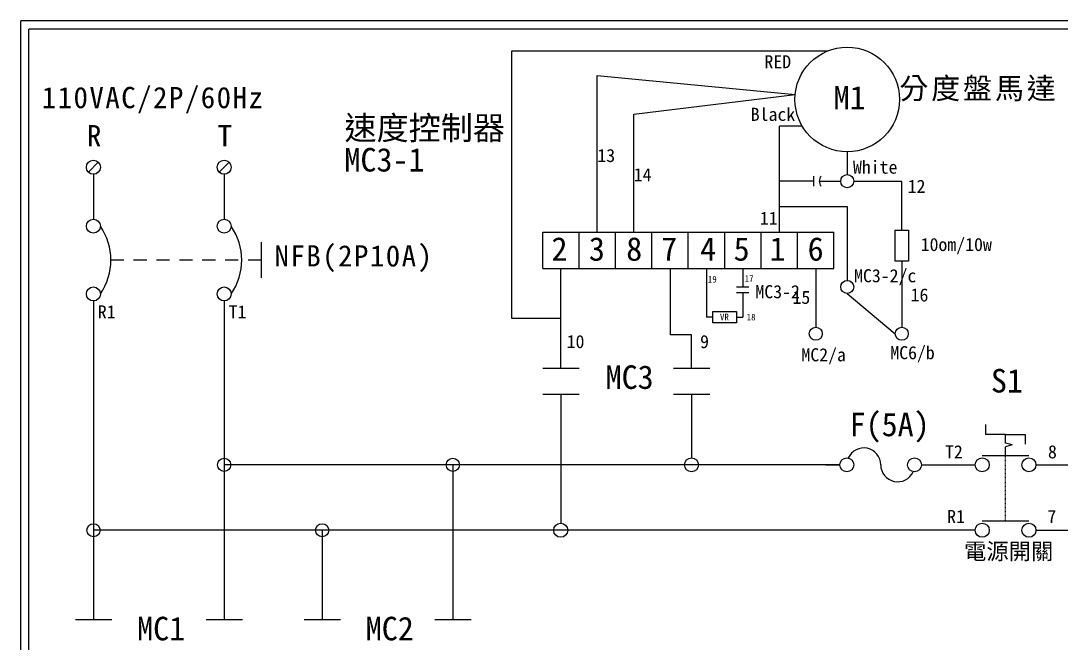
# Model space of a CAD drawing. Extents: x 10 to 297, y 3 to 207.
# Drawn here: x 10 to 169.1, y 111.9 to 207 of the extents above; entities that cross this region are included whole.
import ezdxf

# ---------------------------------------------------------------- set-up
doc = ezdxf.new("R2010")
doc.units = 0
doc.linetypes.add('DASHED', pattern=[0.2, 0.1, -0.1])
doc.linetypes.add('HIDDEN9', pattern=[3.5, 2, -1.5])
doc.layers.get('0').update_dxf_attribs({"linetype": 'CONTINUOUS'})
for name, color, linetype in [('7', 7, 'CONTINUOUS'), ('圖框層', 7, 'CONTINUOUS'), ('標尺寸層', 3, 'CONTINUOUS')]:
    doc.layers.add(name, color=color, linetype=linetype)
doc.styles.add('CNS', font='romanc.shx', dxfattribs={"bigfont": 'chineset.shx'})
doc.styles.add('STSL', font='KAIU.TTF')
doc.styles.add('標楷體', font='KAIU.TTF')

# ---------------------------------------------------------------- blocks, each defined once
blk = doc.blocks.new('FUSE')
at = {"color": 7}
for p, q in [((0, 0), (2.14, 0)), ((14.64, 0), (16.78, 0))]:
    blk.add_line(p, q, dxfattribs=at)
for centre in [(3.21, 0), (13.56, 0)]:
    blk.add_circle(centre, 1.07)
for centre, start, end in [((5.8, 0), 0, 156.116), ((10.98, 0), 180, 336.116)]:
    blk.add_arc(centre, 2.59, start, end, dxfattribs=at)

msp = doc.modelspace()

# ---------------------------------------------------------------- linework, layer by layer
for p, q in [((21.85, 185.35), (20.34, 183.83)), ((41.85, 185.35), (40.34, 183.83)), ((21.1, 164.1), (21.12, 129.12)), ((41.1, 164.1), (41.11, 139.12)), ((157.63, 143.77), (157.63, 145.27)), ((160.63, 143.77), (157.63, 143.77)), ((160.63, 143.77), (163.63, 143.77)), ((163.63, 143.77), (163.63, 142.27)), ((161.63, 142.16), (160.63, 142.43)), ((161.63, 142.16), (160.63, 141.89)), ((135.29, 139.12), (41.11, 139.12)), ((41.11, 139.12), (41.13, 115.47)), ((76.08, 139.12), (76.1, 115.47)), ((147.78, 139.12), (155.99, 139.12)), ((149.92, 139.12), (155.99, 139.12)), ((165.27, 139.12), (292.46, 139.12)), ((155.99, 129.12), (21.12, 129.12)), ((21.12, 129.12), (21.13, 115.47)), ((56.09, 129.12), (56.1, 115.47)), ((165.27, 129.12), (292.09, 129.12))]:
    msp.add_line(p, q)
at = {"color": 7, "linetype": 'HIDDEN9'}
msp.add_line((46.76, 170.41), (23.79, 170.41), dxfattribs=at)
for centre, radius in [((136.41, 194.96), 8), ((21.1, 184.59), 1.07), ((41.1, 184.59), 1.07), ((21.1, 175.59), 1.07), ((41.1, 175.59), 1.07), ((21.1, 165.23), 1.07), ((41.1, 165.23), 1.07), ((112.58, 139.12), 1.07), ((92.58, 129.12), 1.07)]:
    msp.add_circle(centre, radius)
at = {"color": 7}
for centre in [(14.74, 170.41), (34.74, 170.41)]:
    msp.add_arc(centre, 9.05, 325.1286, 34.8714, dxfattribs=at)
at = {"layer": '7'}
for p, q in [((160.63, 142.43), (160.63, 143.77)), ((160.63, 140.55), (160.63, 141.89)), ((157.06, 140.55), (164.2, 140.55)), ((157.06, 130.55), (164.2, 130.55))]:
    msp.add_line(p, q, dxfattribs=at)
at = {"layer": '7', "linetype": 'DASHED'}
msp.add_line((160.63, 130.55), (160.63, 140.55), dxfattribs=at)
at = {"layer": '7'}
for centre in [(157.06, 139.12), (164.2, 139.12), (157.06, 129.12), (164.2, 129.12)]:
    msp.add_circle(centre, 1.07, dxfattribs=at)
at = {"layer": '圖框層', "color": 7}
for p, q in [((297, 206.97), (10, 206.97)), ((10, 3), (10, 206.97)), ((295.75, 205.72), (11.25, 205.72)), ((11.25, 4.25), (11.25, 205.72))]:
    msp.add_line(p, q, dxfattribs=at)
at = {"layer": '標尺寸層', "color": 7}
for p, q in [((85.09, 161.49), (85.09, 202.4)), ((85.09, 202.4), (133.47, 202.4)), ((98.18, 174.66), (98.18, 198.6)), ((98.18, 198.6), (128.44, 195.71)), ((103.75, 192.73), (128.44, 195.71)), ((103.75, 174.66), (103.75, 192.73)), ((129.51, 190.87), (126.02, 190.87)), ((126.02, 174.66), (126.02, 190.87)), ((136.41, 186.96), (136.41, 183.47)), ((21.1, 183.52), (21.1, 176.66)), ((41.1, 183.52), (41.1, 176.66)), ((131.23, 183.25), (131.23, 181.68)), ((131.23, 182.47), (126.02, 182.47)), ((132.13, 182.47), (135.41, 182.47)), ((137.41, 182.47), (144.74, 182.47)), ((144.74, 174.99), (144.74, 182.47)), ((126.05, 178.58), (136.41, 178.58)), ((136.41, 178.58), (136.41, 167.3)), ((89.83, 169.1), (89.83, 174.66)), ((89.83, 174.66), (95.4, 174.66)), ((95.4, 169.1), (95.4, 174.66)), ((95.4, 169.1), (95.4, 174.66)), ((95.4, 174.66), (100.96, 174.66)), ((100.96, 169.1), (100.96, 174.66)), ((100.96, 169.1), (100.96, 174.66)), ((100.96, 174.66), (106.53, 174.66)), ((106.53, 169.1), (106.53, 174.66)), ((106.53, 169.1), (106.53, 174.66)), ((106.53, 174.66), (112.1, 174.66)), ((112.1, 169.1), (112.1, 174.66)), ((112.1, 169.1), (112.1, 174.66)), ((112.1, 174.66), (117.67, 174.66)), ((117.67, 169.1), (117.67, 174.66)), ((117.67, 169.1), (117.67, 174.66)), ((117.67, 174.66), (123.24, 174.66)), ((123.24, 169.1), (123.24, 174.66)), ((123.24, 169.1), (123.24, 174.66)), ((123.24, 174.66), (128.8, 174.66)), ((128.8, 169.1), (128.8, 174.66)), ((128.8, 169.1), (128.8, 174.66)), ((128.8, 174.66), (134.37, 174.66)), ((134.37, 169.1), (134.37, 174.66)), ((46.76, 173.14), (46.76, 167.68)), ((89.83, 169.1), (95.4, 169.1)), ((92.61, 153.88), (92.61, 169.1)), ((95.4, 169.1), (100.96, 169.1)), ((100.96, 169.1), (106.53, 169.1)), ((106.53, 169.1), (112.1, 169.1)), ((109.32, 169.1), (109.32, 159.01)), ((112.1, 169.1), (117.67, 169.1)), ((114.88, 169.1), (114.88, 161.69)), ((117.67, 169.1), (123.24, 169.1)), ((120.45, 169.1), (120.45, 166.3)), ((123.24, 169.1), (128.8, 169.1)), ((128.8, 169.1), (134.37, 169.1)), ((131.59, 169.1), (131.59, 160.15)), ((144.74, 170.22), (144.74, 160.15)), ((119.46, 166.3), (121.36, 166.3)), ((21.1, 164.16), (21.1, 164.1)), ((41.1, 164.16), (41.1, 164.1)), ((119.46, 165.47), (121.36, 165.47)), ((120.45, 165.47), (120.45, 161.69)), ((136.41, 165.3), (143.74, 159.15)), ((92.61, 161.49), (85.09, 161.49)), ((115.85, 161.69), (114.88, 161.69)), ((119.47, 161.69), (120.45, 161.69)), ((112.61, 159.01), (109.32, 159.01)), ((112.61, 153.88), (112.61, 159.01)), ((89.83, 153.88), (95.4, 153.88)), ((109.83, 153.88), (115.4, 153.88)), ((89.83, 149.91), (95.4, 149.91)), ((92.6, 149.91), (92.58, 130.19)), ((109.83, 149.91), (115.4, 149.91)), ((112.6, 149.91), (112.58, 140.19)), ((18.35, 115.47), (23.91, 115.47)), ((38.35, 115.47), (43.91, 115.47)), ((53.32, 115.47), (58.88, 115.47)), ((73.32, 115.47), (78.88, 115.47))]:
    msp.add_line(p, q, dxfattribs=at)
for points in [[(143.72, 174.99), (145.76, 174.99), (145.76, 170.22), (143.72, 170.22)], [(115.85, 162.56), (119.47, 162.56), (119.47, 160.82), (115.85, 160.82)]]:
    msp.add_lwpolyline(points, close=True, dxfattribs=at)
for centre in [(136.41, 182.47), (136.41, 166.3), (131.59, 159.15), (144.74, 159.15), (41.11, 139.12), (76.08, 139.12), (21.12, 129.12), (56.09, 129.12)]:
    msp.add_circle(centre, 1, dxfattribs=at)
msp.add_arc((133.31, 182.47), 1.19, 138.7324, 221.2676, dxfattribs=at)

# ---------------------------------------------------------------- block references
at = {"color": 7}
msp.add_blockref('FUSE', (133.14, 139.12), dxfattribs=at)

# ---------------------------------------------------------------- texts
at = {"color": 0, "char_height": 3.25, "style": '標楷體'}
for s, insert, width, attachment_point in [('{\\T1.1;分度盤馬達}', (156.56, 198.28), 24.1454, 2), ('\\pt6.5;{\\T1.1;110VAC/2P/60Hz}', (13.2, 196.87), 35.213, 1), ('\\pt6.5;{\\T1.1;R}', (20.1, 191.05), 2, 1), ('\\pt6.5;{\\T1.1;T}', (40.1, 191.05), 2, 1), ('\\pt6.5;{\\T1.1;NFB(2P10A)}', (60.96, 172.68), 24.6072, 2)]:
    msp.add_mtext(s, dxfattribs=dict(at, insert=insert, width=width, attachment_point=attachment_point))
at = {"layer": '圖框層', "color": 4, "style": 'STSL'}
for s, height, p in [('RED', 2, (123.74, 199.72)), ('M1', 3.6, (134.32, 193.43)), ('速度控制器', 3.6, (59.5, 188.8)), ('Black', 2, (121.65, 191.68)), ('MC3-1', 3.6, (59.5, 183.94)), ('13', 2, (98.18, 185.39)), ('White', 2, (137.28, 183.61)), ('14', 2, (103.75, 182.46)), ('12', 2, (145.65, 180.68)), ('11', 2, (123.04, 175.8)), ('2', 3.6, (91.17, 170.31)), ('3', 3.6, (96.89, 170.31)), ('8', 3.6, (102.6, 170.31)), ('7', 3.6, (107.96, 170.31)), ('4', 3.6, (113.91, 170.31)), ('5', 3.6, (119.03, 170.31)), ('1', 3.6, (124.51, 170.31)), ('6', 3.6, (130.35, 170.31)), ('10om/10w', 2, (147.64, 171.79)), ('MC3-2/c', 2, (137.45, 167.02)), ('19', 1, (115.08, 166.98)), ('17', 1, (120.72, 167.1)), ('MC3-2', 2, (122.36, 164.58)), ('15', 2, (128.03, 163.72)), ('16', 2, (146.1, 164.08)), ('R1', 2, (21.78, 161.49)), ('T1', 2, (41.78, 161.49)), ('VR', 1, (116.94, 161.21)), ('18', 1, (121.02, 161.19)), ('10', 2, (93.49, 156.95)), ('9', 2, (113.9, 156.95)), ('MC2/a', 2, (129.4, 154.94)), ('MC6/b', 2, (142.99, 155.26)), ('MC3', 3.6, (99.45, 150.72)), ('S1', 3.6, (158.39, 150.17)), ('F(5A)', 3.6, (136.77, 143.49)), ('T2', 2, (151.36, 140.11)), ('8', 2, (167.11, 140.11)), ('R1', 2, (151.69, 130.22)), ('7', 2, (167.02, 130.22)), ('MC1', 3.6, (27.79, 112.3)), ('MC2', 3.6, (62.76, 112.3))]:
    msp.add_text(s, height=height, dxfattribs=at).set_placement(p)
at = {"layer": '標尺寸層', "color": 7, "insert": (154.28, 127.16), "char_height": 2.5, "width": 14.0847, "attachment_point": 1, "style": 'CNS'}
msp.add_mtext('{\\fDFKai-SB|b0|i0|c136|p65;電源開關}', dxfattribs=at)

doc.saveas('drawing.dxf')
